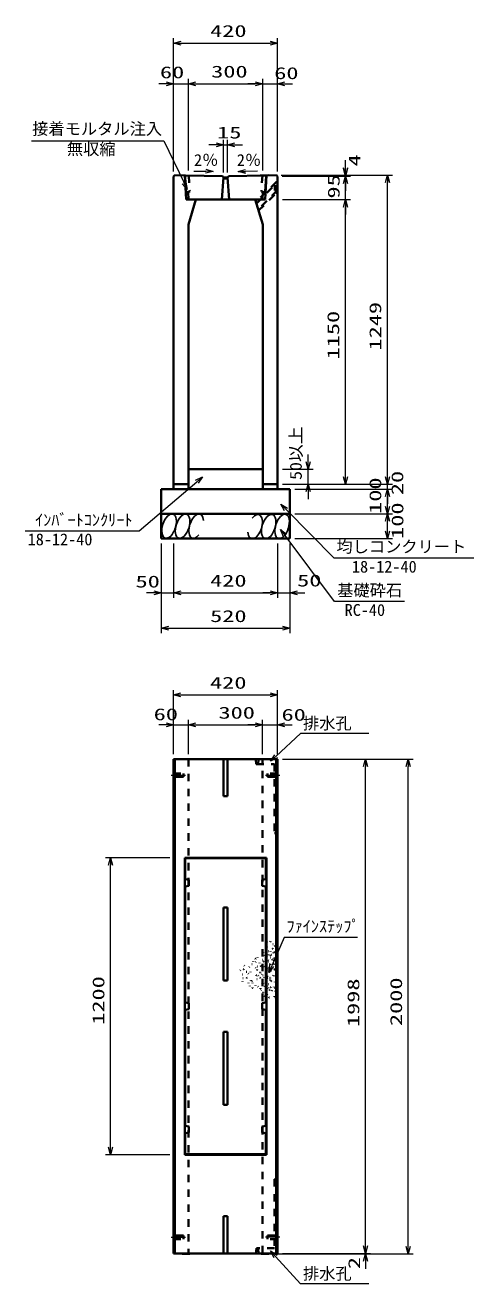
# Model space of a CAD drawing. Units: millimetres on the paper. Extents: x 15 to 1218, y 8 to 859.
# Drawn here: x 478.8 to 569.5, y 168.8 to 423.1 of the extents above; entities that cross this region are included whole.
import ezdxf
from ezdxf.enums import TextEntityAlignment as Align

# ---------------------------------------------------------------- set-up
doc = ezdxf.new("R2010")
doc.units = ezdxf.units.MM
doc.linetypes.add('USER2', pattern=[18.5, 12, -1.5, 3.5, -1.5])
doc.linetypes.add('USER3', pattern=[3, 1.5, -1.5])
for name, color, linetype, lineweight in [('D-BMK（構造物基準線）', 2, 'USER2', 18), ('D-STR-DIM（寸法）', 7, 'Continuous', 13), ('D-STR-HTXT(均しCON-旗)', 7, 'Continuous', 13), ('D-STR-HTXT(基礎砕石-旗)', 7, 'Continuous', 13), ('D-STR-HTXT（WS-旗）', 7, 'Continuous', 13), ('D-STR-HTXT（旗上げ）', 7, 'Continuous', 13), ('D-STR-STRF(グリ)', 7, 'Continuous', 25), ('D-STR（構造物）', 1, 'Continuous', 35)]:
    doc.layers.add(name, color=color, linetype=linetype, lineweight=lineweight)
doc.styles.add('ＭＳ ゴシック', font='')
doc.styles.get('ＭＳ ゴシック').set_extended_font_data('MS Gothic')

# ---------------------------------------------------------------- blocks, each defined once
blk = doc.blocks.new('_Open30')
at = {"color": 7, "linetype": 'Continuous', "lineweight": 13}
for p, q in [((-1, 0.2679), (0, 0)), ((0, 0), (-1, -0.2679)), ((0, 0), (-1, 0))]:
    blk.add_line(p, q, dxfattribs=at)

msp = doc.modelspace()

# ---------------------------------------------------------------- linework, layer by layer
at = {"layer": 'D-BMK（構造物基準線）'}
for p, q in [((508.33, 271.594), (511.179, 271.594)), ((527.405, 271.594), (530.254, 271.594)), ((508.33, 178.194), (511.179, 178.194)), ((530.254, 178.194), (527.405, 178.194))]:
    msp.add_line(p, q, dxfattribs=at)
at = {"layer": 'D-STR-DIM（寸法）'}
for p, q in [((508.812, 412.293), (508.812, 420.502)), ((529.812, 412.293), (529.812, 420.502)), ((510.312, 419.502), (528.312, 419.502)), ((508.812, 393.59), (508.812, 412.293)), ((511.812, 393.781), (511.812, 412.293)), ((511.812, 393.781), (511.812, 412.293)), ((526.812, 393.781), (526.812, 412.293)), ((526.812, 393.781), (526.812, 412.293)), ((529.812, 393.59), (529.812, 412.293)), ((507.312, 411.293), (505.812, 411.293)), ((508.812, 411.293), (511.812, 411.293)), ((513.312, 411.293), (514.812, 411.293)), ((513.312, 411.293), (525.312, 411.293)), ((525.312, 411.293), (523.812, 411.293)), ((526.812, 411.293), (529.812, 411.293)), ((531.312, 411.293), (532.812, 411.293)), ((518.918, 393.387), (518.918, 399.981)), ((519.71, 393.371), (519.71, 399.981)), ((517.418, 398.981), (515.918, 398.981)), ((518.918, 398.981), (519.71, 398.981)), ((521.21, 398.981), (522.71, 398.981)), ((543.517, 394.335), (543.517, 395.835)), ((543.517, 394.143), (543.517, 395.643)), ((512.926, 393.664), (515.287, 393.617)), ((525.726, 393.646), (523.364, 393.599)), ((530.562, 392.835), (544.517, 392.835)), ((530.758, 392.643), (544.517, 392.643)), ((530.758, 392.643), (544.517, 392.643)), ((531.562, 392.835), (553.015, 392.835)), ((543.517, 392.643), (543.517, 392.835)), ((543.517, 387.888), (543.517, 392.643)), ((543.517, 391.143), (543.517, 389.643)), ((552.015, 331.888), (552.015, 391.335)), ((530.812, 387.888), (544.517, 387.888)), ((530.812, 387.888), (544.517, 387.888)), ((543.517, 331.888), (543.517, 386.388)), ((543.517, 386.388), (543.517, 384.888)), ((536.001, 334.888), (536.001, 336.388)), ((530.812, 333.388), (537.001, 333.388)), ((536.001, 330.388), (536.001, 333.388)), ((552.015, 331.888), (552.015, 333.388)), ((530.812, 330.388), (553.015, 330.388)), ((530.812, 330.388), (544.517, 330.388)), ((530.812, 330.388), (553.015, 330.388)), ((530.812, 330.388), (537.001, 330.388)), ((533.312, 329.388), (553.015, 329.388)), ((533.312, 329.388), (553.015, 329.388)), ((536.001, 328.888), (536.001, 327.388)), ((552.015, 329.388), (552.015, 330.388)), ((552.015, 325.888), (552.015, 327.888)), ((552.015, 327.888), (552.015, 326.388)), ((533.312, 324.388), (553.015, 324.388)), ((533.312, 324.388), (553.015, 324.388)), ((552.015, 320.888), (552.015, 322.888)), ((506.312, 318.388), (506.312, 307.421)), ((508.812, 318.388), (508.812, 307.421)), ((529.812, 318.388), (529.812, 307.421)), ((532.312, 318.388), (532.312, 307.421)), ((533.312, 319.388), (553.015, 319.388)), ((506.312, 317.388), (506.312, 300.264)), ((508.812, 317.388), (508.812, 307.421)), ((529.812, 317.388), (529.812, 307.421)), ((532.312, 317.388), (532.312, 300.264)), ((504.812, 308.421), (503.312, 308.421)), ((506.312, 308.421), (508.812, 308.421)), ((510.312, 308.421), (528.312, 308.421)), ((510.312, 308.421), (511.812, 308.421)), ((528.312, 308.421), (526.812, 308.421)), ((529.812, 308.421), (532.312, 308.421)), ((533.812, 308.421), (535.312, 308.421)), ((507.812, 301.264), (530.812, 301.264)), ((508.792, 282.741), (508.792, 288.791)), ((510.292, 287.791), (528.292, 287.791)), ((529.792, 282.771), (529.792, 288.791)), ((508.792, 275.844), (508.792, 282.741)), ((511.792, 275.844), (511.792, 282.741)), ((511.792, 275.896), (511.792, 282.741)), ((526.792, 275.844), (526.792, 282.741)), ((526.792, 275.844), (526.792, 282.741)), ((529.792, 275.814), (529.792, 282.741)), ((507.292, 281.741), (505.792, 281.741)), ((508.792, 281.741), (511.792, 281.741)), ((513.292, 281.741), (525.292, 281.741)), ((513.292, 281.741), (514.792, 281.741)), ((525.292, 281.741), (523.792, 281.741)), ((526.792, 281.741), (529.792, 281.741)), ((531.292, 281.741), (532.792, 281.741)), ((530.792, 274.844), (548.581, 274.844)), ((547.144, 274.844), (557.221, 274.844)), ((547.581, 176.444), (547.581, 273.344)), ((556.221, 176.344), (556.221, 273.344)), ((508.042, 254.894), (495.079, 254.894)), ((496.079, 196.394), (496.079, 253.394)), ((508.042, 194.894), (495.079, 194.894)), ((547.581, 176.444), (547.581, 177.944)), ((529.542, 174.844), (548.581, 174.844)), ((530.792, 174.944), (548.581, 174.944)), ((530.792, 174.944), (548.581, 174.944)), ((546.144, 174.844), (557.221, 174.844)), ((547.581, 174.944), (547.581, 174.844)), ((547.581, 173.344), (547.581, 171.844))]:
    msp.add_line(p, q, dxfattribs=at)
at = {"layer": 'D-STR-HTXT(均しCON-旗)'}
for points in [[(478.82, 320.958), (501.854, 320.958), (513.511, 330.869)], [(569.46, 315.441), (541.252, 315.441), (531.529, 325.258)]]:
    msp.add_lwpolyline(points, dxfattribs=at)
at = {"layer": 'D-STR-HTXT(基礎砕石-旗)'}
msp.add_lwpolyline([(555.434, 306.691), (541.33, 306.691), (531.326, 320.017)], dxfattribs=at)
at = {"layer": 'D-STR-HTXT（WS-旗）'}
for points in [[(548.246, 279.99), (534.458, 279.99), (529.5, 275.401)], [(548.246, 168.796), (534.458, 168.796), (529.41, 174.328)]]:
    msp.add_lwpolyline(points, dxfattribs=at)
at = {"layer": 'D-STR-HTXT（旗上げ）'}
for points in [[(480.093, 399.777), (506.813, 399.777), (510.907, 391.268)], [(545.965, 238.803), (531.135, 238.803), (528.636, 233.052)]]:
    msp.add_lwpolyline(points, dxfattribs=at)
at = {"layer": 'D-STR-STRF(グリ)'}
for centre, major_axis in [((507.907, 321.912), (0.79, 2.421)), ((510.628, 321.912), (0.79, 2.421)), ((528.016, 321.831), (-0.771, -2.427)), ((530.738, 321.852), (-0.771, -2.427))]:
    msp.add_ellipse(centre, major_axis=major_axis, ratio=0.5139, dxfattribs=at)
for centre, major_axis in [((513.369, 321.912), (0.79, 2.421)), ((525.276, 321.809), (-0.771, -2.427))]:
    msp.add_ellipse(centre, major_axis=major_axis, ratio=0.5139, start_param=5.3575563, end_param=10.3750652, dxfattribs=at)
at = {"layer": 'D-STR（構造物）'}
for p, q in [((508.812, 392.59), (509.062, 392.835)), ((508.812, 330.388), (508.812, 392.59)), ((509.062, 392.835), (511.062, 392.795)), ((511.062, 392.795), (511.312, 387.888)), ((511.305, 389.509), (511.145, 392.633)), ((511.298, 392.791), (518.687, 392.643)), ((518.917, 392.388), (518.562, 387.888)), ((518.687, 392.643), (518.917, 392.388)), ((518.984, 392.138), (518.917, 392.388)), ((518.917, 392.388), (519.707, 392.388)), ((519.64, 392.138), (518.984, 392.138)), ((519.707, 392.388), (519.64, 392.138)), ((519.707, 392.388), (519.937, 392.643)), ((520.062, 387.888), (519.707, 392.388)), ((519.937, 392.643), (527.326, 392.791)), ((526.312, 392.77), (528.062, 392.806)), ((527.562, 392.795), (527.312, 387.888)), ((527.479, 392.633), (527.325, 389.511)), ((529.562, 392.835), (527.562, 392.795)), ((529.812, 392.59), (529.562, 392.835)), ((529.812, 330.388), (529.812, 392.59)), ((511.757, 389.388), (511.305, 389.509)), ((511.837, 387.888), (511.761, 389.388)), ((526.864, 389.388), (526.787, 387.888)), ((526.868, 389.388), (527.325, 389.511)), ((511.312, 387.888), (513.312, 387.888)), ((513.312, 387.888), (511.812, 382.888)), ((526.787, 387.888), (511.837, 387.888)), ((525.312, 387.888), (526.812, 382.888)), ((527.312, 387.888), (525.312, 387.888)), ((511.812, 382.888), (511.812, 330.388)), ((526.812, 382.888), (526.812, 330.388)), ((511.812, 333.388), (526.812, 333.388)), ((506.312, 329.388), (532.312, 329.388)), ((506.312, 329.388), (506.312, 319.388)), ((511.812, 330.388), (508.812, 330.388)), ((508.812, 330.388), (508.812, 329.388)), ((511.812, 330.388), (511.812, 329.388)), ((526.812, 330.388), (529.812, 330.388)), ((526.812, 330.388), (526.812, 329.388)), ((529.812, 330.388), (529.812, 329.388)), ((532.312, 329.388), (532.312, 319.388)), ((506.312, 324.388), (532.312, 324.388)), ((506.312, 319.388), (532.312, 319.388)), ((529.792, 274.844), (508.792, 274.844)), ((508.792, 274.844), (508.792, 174.944)), ((509.042, 174.944), (509.042, 274.844)), ((518.917, 274.844), (518.917, 267.344)), ((519.667, 267.344), (519.667, 274.844)), ((529.542, 274.844), (529.542, 174.944)), ((529.792, 174.944), (529.792, 274.844)), ((518.917, 267.344), (519.667, 267.344)), ((527.542, 254.894), (511.042, 254.894)), ((511.042, 254.894), (511.042, 194.894)), ((511.117, 250.569), (511.117, 254.819)), ((511.117, 254.819), (527.467, 254.819)), ((527.467, 254.819), (527.467, 250.569)), ((527.542, 254.894), (527.542, 194.894)), ((511.917, 250.444), (511.117, 250.569)), ((511.917, 249.194), (511.917, 250.444)), ((527.467, 250.569), (526.667, 250.444)), ((526.667, 250.444), (526.667, 249.194)), ((511.117, 249.069), (511.917, 249.194)), ((511.117, 225.644), (511.117, 249.069)), ((526.667, 249.194), (527.467, 249.069)), ((527.467, 249.069), (527.467, 225.644)), ((518.917, 244.819), (518.917, 230.069)), ((519.667, 244.819), (518.917, 244.819)), ((519.667, 244.819), (519.667, 230.069)), ((527.56, 236.892), (527.613, 236.839)), ((527.613, 236.839), (527.666, 236.892)), ((527.674, 237.747), (527.747, 237.727)), ((528.3, 237.922), (528.357, 237.97)), ((528.357, 237.97), (528.406, 237.913)), ((528.84, 236.556), (528.859, 236.483)), ((528.875, 237.416), (528.95, 237.416)), ((529.223, 237.031), (529.276, 237.084)), ((529.276, 237.084), (529.329, 237.031)), ((525.361, 234.501), (525.308, 234.554)), ((525.361, 234.501), (525.414, 234.554)), ((525.777, 234.678), (525.739, 234.743)), ((526.742, 234.298), (526.685, 234.25)), ((526.906, 235.756), (526.9, 235.83)), ((527.194, 235.158), (527.124, 235.183)), ((527.654, 236.169), (527.589, 236.132)), ((527.607, 235.042), (527.639, 234.974)), ((527.824, 235.347), (527.762, 235.303)), ((527.824, 235.347), (527.867, 235.285)), ((527.953, 234.104), (527.94, 234.178)), ((528.04, 236.02), (527.967, 236.033)), ((528.257, 235.17), (528.319, 235.213)), ((528.366, 234.743), (528.292, 234.749)), ((528.319, 235.213), (528.362, 235.152)), ((528.379, 235.948), (528.405, 236.019)), ((528.588, 235.273), (528.656, 235.304)), ((528.71, 234.326), (528.662, 234.384)), ((528.821, 234.269), (528.76, 234.226)), ((528.859, 236.483), (528.787, 236.464)), ((528.864, 234.207), (528.821, 234.269)), ((528.976, 235.646), (528.989, 235.72)), ((528.989, 235.72), (529.063, 235.707)), ((529.113, 234.216), (529.039, 234.229)), ((529.099, 234.142), (529.113, 234.216)), ((529.103, 234.594), (529.141, 234.659)), ((529.141, 234.659), (529.206, 234.622)), ((529.171, 235.846), (529.232, 235.889)), ((529.232, 235.889), (529.276, 235.828)), ((522.296, 232.174), (522.276, 232.102)), ((522.979, 232.398), (522.921, 232.35)), ((523.027, 232.34), (522.979, 232.398)), ((523.136, 233.087), (523.061, 233.094)), ((523.572, 231.843), (523.497, 231.843)), ((523.95, 231.459), (523.897, 231.512)), ((524.101, 232.797), (524.107, 232.871)), ((524.319, 231.76), (524.351, 231.828)), ((524.579, 233.411), (524.654, 233.418)), ((524.889, 233.918), (524.908, 233.991)), ((525.336, 233.794), (525.401, 233.832)), ((525.355, 232.704), (525.386, 232.636)), ((525.63, 232.207), (525.687, 232.255)), ((525.687, 232.255), (525.735, 232.198)), ((525.844, 232.945), (525.77, 232.951)), ((526.153, 233.681), (526.127, 233.61)), ((526.205, 231.701), (526.28, 231.701)), ((526.28, 231.701), (526.28, 231.626)), ((526.404, 232.967), (526.336, 232.935)), ((526.404, 232.967), (526.372, 233.035)), ((526.927, 233.963), (526.989, 233.92)), ((526.989, 233.92), (526.946, 233.858)), ((527.091, 232.861), (527.043, 232.918)), ((527.344, 232.822), (527.279, 232.784)), ((527.306, 232.887), (527.344, 232.822)), ((527.57, 233.562), (527.645, 233.556)), ((527.784, 232.215), (527.747, 232.15)), ((527.935, 233.933), (528.01, 233.933)), ((527.948, 232.596), (528.02, 232.615)), ((528.02, 232.615), (528.001, 232.687)), ((528.178, 233.411), (528.106, 233.392)), ((528.207, 231.859), (528.194, 231.785)), ((528.341, 233.374), (528.402, 233.331)), ((528.402, 233.331), (528.359, 233.27)), ((528.461, 232.048), (528.4, 232.005)), ((528.461, 232.048), (528.504, 231.987)), ((529.022, 233.419), (529.096, 233.432)), ((529.152, 232.364), (529.078, 232.351)), ((529.096, 233.432), (529.109, 233.358)), ((529.165, 232.29), (529.152, 232.364)), ((529.394, 232.193), (529.332, 232.236)), ((529.351, 232.132), (529.394, 232.193)), ((518.917, 230.069), (519.667, 230.069)), ((522.713, 229.942), (522.693, 229.87)), ((522.748, 231.298), (522.823, 231.298)), ((522.852, 230.581), (522.795, 230.532)), ((523.517, 230.592), (523.582, 230.63)), ((523.582, 230.63), (523.544, 230.695)), ((523.957, 229.632), (523.932, 229.562)), ((524.177, 228.986), (524.208, 228.918)), ((524.412, 230.097), (524.392, 230.169)), ((524.596, 230.009), (524.531, 229.972)), ((524.596, 230.009), (524.633, 229.944)), ((524.72, 229.54), (524.773, 229.593)), ((525.336, 229.048), (525.355, 229.121)), ((525.457, 231.155), (525.457, 231.08)), ((525.532, 231.155), (525.457, 231.155)), ((525.593, 230.385), (525.663, 230.359)), ((525.925, 231.028), (525.905, 231.101)), ((526.307, 230.636), (526.239, 230.604)), ((526.339, 230.568), (526.307, 230.636)), ((526.606, 231.369), (526.553, 231.316)), ((526.638, 229.619), (526.57, 229.587)), ((526.669, 229.551), (526.638, 229.619)), ((526.885, 231.134), (526.827, 231.086)), ((526.885, 231.134), (526.933, 231.076)), ((526.916, 229.517), (526.89, 229.446)), ((527.07, 230.798), (527.131, 230.755)), ((527.131, 230.755), (527.088, 230.694)), ((527.258, 228.967), (527.185, 228.986)), ((527.238, 228.894), (527.258, 228.967)), ((527.41, 229.719), (527.338, 229.7)), ((527.465, 230.168), (527.39, 230.168)), ((527.391, 229.792), (527.41, 229.719)), ((527.679, 229.019), (527.626, 229.072)), ((527.626, 228.966), (527.679, 229.019)), ((527.787, 230.391), (527.712, 230.397)), ((527.774, 230.805), (527.832, 230.854)), ((527.832, 230.854), (527.784, 230.911)), ((527.935, 229.344), (528.01, 229.344)), ((528.321, 230.247), (528.248, 230.227)), ((528.341, 230.62), (528.269, 230.64)), ((528.34, 230.174), (528.321, 230.247)), ((528.322, 230.548), (528.341, 230.62)), ((528.507, 229.889), (528.565, 229.937)), ((528.565, 229.937), (528.516, 229.995)), ((528.902, 231.061), (528.963, 231.104)), ((528.963, 231.104), (529.007, 231.043)), ((529.255, 231.052), (529.242, 230.978)), ((529.26, 229.855), (529.254, 229.78)), ((524.7, 228.562), (524.757, 228.61)), ((524.757, 228.61), (524.805, 228.553)), ((525.856, 228.886), (525.862, 228.812)), ((526.381, 228.514), (526.381, 228.439)), ((526.497, 228.222), (526.444, 228.169)), ((526.927, 227.691), (526.852, 227.691)), ((526.911, 226.912), (526.88, 226.844)), ((526.927, 227.766), (526.927, 227.691)), ((527.276, 226.928), (527.223, 226.982)), ((527.223, 226.875), (527.276, 226.928)), ((527.481, 228.284), (527.424, 228.236)), ((527.481, 228.284), (527.433, 228.341)), ((527.571, 228.209), (527.571, 228.284)), ((527.732, 227.188), (527.785, 227.135)), ((527.995, 228.565), (527.927, 228.597)), ((528.033, 226.713), (528.101, 226.681)), ((528.101, 226.681), (528.069, 226.613)), ((528.102, 228.208), (528.177, 228.201)), ((528.177, 228.201), (528.171, 228.127)), ((528.447, 228.736), (528.375, 228.756)), ((528.447, 228.736), (528.428, 228.664)), ((528.671, 228.053), (528.613, 228.005)), ((528.623, 228.111), (528.671, 228.053)), ((529.032, 228.734), (529.038, 228.809)), ((529.138, 226.85), (529.144, 226.925)), ((529.228, 228.581), (529.18, 228.639)), ((529.276, 226.649), (529.334, 226.697)), ((529.334, 226.697), (529.286, 226.755)), ((529.36, 227.896), (529.367, 227.971)), ((511.917, 225.519), (511.117, 225.644)), ((511.117, 224.144), (511.917, 224.269)), ((511.117, 200.719), (511.117, 224.144)), ((511.917, 224.269), (511.917, 225.519)), ((527.467, 225.644), (526.667, 225.519)), ((526.667, 225.519), (526.667, 224.269)), ((526.667, 224.269), (527.467, 224.144)), ((527.467, 224.144), (527.467, 200.719)), ((519.667, 219.719), (518.917, 219.719)), ((518.917, 219.719), (518.917, 204.969)), ((519.667, 219.719), (519.667, 204.969)), ((518.917, 204.969), (519.667, 204.969)), ((511.917, 200.594), (511.117, 200.719)), ((511.117, 199.219), (511.917, 199.344)), ((511.117, 194.969), (511.117, 199.219)), ((511.917, 199.344), (511.917, 200.594)), ((527.467, 200.719), (526.667, 200.594)), ((526.667, 200.594), (526.667, 199.344)), ((526.667, 199.344), (527.467, 199.219)), ((527.467, 199.219), (527.467, 194.969)), ((511.042, 194.894), (527.542, 194.894)), ((527.467, 194.969), (511.117, 194.969)), ((518.917, 182.444), (518.917, 174.944)), ((518.917, 182.444), (519.667, 182.444)), ((519.667, 182.444), (519.667, 174.944)), ((508.792, 174.944), (529.792, 174.944)), ((510.542, 174.844), (510.442, 174.944)), ((512.042, 174.844), (510.542, 174.844)), ((512.042, 174.844), (512.142, 174.944)), ((526.542, 174.844), (526.442, 174.944)), ((528.042, 174.844), (526.542, 174.844)), ((528.042, 174.844), (528.142, 174.944))]:
    msp.add_line(p, q, dxfattribs=at)
at = {"layer": 'D-STR（構造物）', "linetype": 'USER3'}
for p, q in [((511.889, 392.779), (512.056, 389.51)), ((526.735, 392.779), (526.573, 389.51)), ((512.056, 389.51), (511.761, 389.388)), ((529.562, 391.496), (525.46, 387.394)), ((525.541, 387.125), (529.737, 391.321)), ((529.737, 389.736), (525.907, 385.905)), ((525.981, 385.66), (529.737, 389.416)), ((526.573, 389.51), (526.868, 389.388)), ((529.237, 389.736), (529.237, 390.821)), ((529.237, 389.736), (529.737, 389.736)), ((529.737, 391.321), (529.489, 391.569)), ((529.489, 389.144), (529.737, 389.391)), ((529.737, 389.391), (529.737, 391.321)), ((511.792, 274.844), (511.792, 174.944)), ((525.433, 274.844), (525.514, 273.794)), ((525.954, 274.844), (525.88, 273.794)), ((526.792, 174.944), (526.792, 274.844)), ((525.514, 273.794), (529.21, 273.794)), ((529.21, 273.794), (529.21, 259.844)), ((508.792, 271.944), (510.792, 271.944)), ((510.792, 271.244), (508.792, 271.244)), ((510.792, 271.944), (510.792, 271.244)), ((529.792, 271.944), (527.792, 271.944)), ((527.792, 271.944), (527.792, 271.244)), ((527.792, 271.244), (529.792, 271.244)), ((529.21, 259.844), (529.785, 259.844)), ((529.217, 189.944), (529.217, 175.994)), ((529.217, 189.944), (529.792, 189.944)), ((510.792, 178.544), (508.792, 178.544)), ((510.792, 177.844), (510.792, 178.544)), ((527.792, 178.544), (529.792, 178.544)), ((527.792, 177.844), (527.792, 178.544)), ((508.792, 177.844), (510.792, 177.844)), ((525.521, 175.994), (525.44, 174.944)), ((529.217, 175.994), (525.521, 175.994)), ((525.961, 174.944), (525.887, 175.994)), ((529.792, 177.844), (527.792, 177.844))]:
    msp.add_line(p, q, dxfattribs=at)
at = {"layer": 'D-STR（構造物）'}
for centre, start, end in [((511.295, 392.641), 88.85201, 182.91704), ((527.329, 392.641), 357.08295, 91.14798)]:
    msp.add_arc(centre, 0.15, start, end, dxfattribs=at)

# ---------------------------------------------------------------- block references
at = {"layer": 'D-STR-DIM（寸法）', "xscale": 1.5, "yscale": 1.5}
for p, rotation in [((508.812, 419.502), 180), ((511.812, 411.293), 180), ((511.812, 411.293), 180), ((529.812, 411.293), 180), ((519.71, 398.981), 180), ((543.517, 392.835), 270), ((516.787, 393.587), 358.85424), ((521.865, 393.569), 181.14576), ((543.517, 392.643), 270), ((543.517, 392.643), 90), ((552.015, 392.835), 90), ((543.517, 387.888), 90), ((543.517, 387.888), 90), ((536.001, 333.388), 270), ((543.517, 330.388), 270), ((552.015, 330.388), 270), ((552.015, 330.388), 270), ((536.001, 330.388), 90), ((552.015, 329.388), 90), ((552.015, 329.388), 90), ((552.015, 324.388), 270), ((552.015, 324.388), 90), ((552.015, 319.388), 270), ((508.812, 308.421), 180), ((508.812, 308.421), 180), ((532.312, 308.421), 180), ((506.312, 301.264), 180), ((508.792, 287.791), 180), ((511.792, 281.741), 180), ((511.792, 281.741), 180), ((529.792, 281.741), 180), ((547.581, 274.844), 90), ((556.221, 274.844), 90), ((496.079, 254.894), 90), ((496.079, 194.894), 270), ((547.581, 174.944), 270), ((547.581, 174.944), 270), ((556.221, 174.844), 270), ((547.581, 174.844), 90)]:
    msp.add_blockref('_Open30', p, dxfattribs=dict(at, rotation=rotation))
for p in [(529.812, 419.502), (508.812, 411.293), (526.812, 411.293), (526.812, 411.293), (518.918, 398.981), (506.312, 308.421), (529.812, 308.421), (529.812, 308.421), (532.312, 301.264), (529.792, 287.791), (508.792, 281.741), (526.792, 281.741), (526.792, 281.741)]:
    msp.add_blockref('_Open30', p, dxfattribs=at)
at = {"layer": 'D-STR-HTXT(均しCON-旗)', "xscale": 1.5, "yscale": 1.5}
for p, rotation in [((514.654, 331.84), 40.37163), ((530.474, 326.323), 134.72505)]:
    msp.add_blockref('_Open30', p, dxfattribs=dict(at, rotation=rotation))
at = {"layer": 'D-STR-HTXT(基礎砕石-旗)', "xscale": 1.5, "yscale": 1.5, "rotation": 126.89552}
msp.add_blockref('_Open30', (530.426, 321.217), dxfattribs=at)
at = {"layer": 'D-STR-HTXT（WS-旗）', "xscale": 1.5, "yscale": 1.5}
for p, rotation in [((528.399, 274.382), 222.78711), ((528.399, 175.436), 132.37661)]:
    msp.add_blockref('_Open30', p, dxfattribs=dict(at, rotation=rotation))
at = {"layer": 'D-STR-HTXT（旗上げ）', "xscale": 1.5, "yscale": 1.5}
for p, rotation in [((511.557, 389.916), 295.69073), ((528.038, 231.677), 246.50838)]:
    msp.add_blockref('_Open30', p, dxfattribs=dict(at, rotation=rotation))

# ---------------------------------------------------------------- texts
at = {"layer": 'D-STR-DIM（寸法）', "style": 'ＭＳ ゴシック', "width": 1.5}
for s, p in [('420', (516.187, 420.039)), ('60', (506.048, 411.687)), ('300', (516.396, 411.831)), ('60', (529.132, 411.517)), ('15', (517.601, 399.518)), ('50', (501.115, 308.788)), ('420', (516.187, 308.959)), ('50', (533.764, 308.996)), ('520', (516.187, 301.801)), ('420', (516.167, 288.328)), ('60', (504.778, 281.959)), ('300', (517.876, 282.278)), ('60', (530.612, 281.864))]:
    msp.add_text(s, height=2.405, dxfattribs=at).set_placement(p, align=Align.BOTTOM_LEFT)
at = {"layer": 'D-STR-DIM（寸法）', "style": 'ＭＳ ゴシック'}
for rotation, p in [(0.01, (512.933, 393.962)), (359.99, (521.581, 393.958))]:
    msp.add_text('2％', height=2.405, rotation=rotation, dxfattribs=at).set_placement(p, align=Align.BOTTOM_LEFT)
for s, width, p in [('4', 1.5, (547.281, 394.585)), ('95', 1.5, (543.073, 388.108)), ('1249', 1.5, (551.478, 357.399)), ('1150', 1.5, (542.98, 355.597)), ('50以上', 1.1, (535.42, 331.252)), ('100', 1.5, (551.478, 324.388)), ('20', 1.5, (555.929, 328.17)), ('100', 1.5, (555.95, 319.333)), ('1200', 1.5, (495.541, 221.144)), ('1998', 1.5, (547.044, 220.686)), ('2000', 1.5, (555.684, 220.886)), ('2', 1.5, (547.219, 171.756))]:
    msp.add_text(s, height=2.405, rotation=90, dxfattribs=dict(at, width=width)).set_placement(p, align=Align.BOTTOM_LEFT)
at = {"layer": 'D-STR-HTXT(均しCON-旗)', "style": 'ＭＳ ゴシック'}
for s, p in [('ｲﾝﾊﾞｰﾄｺﾝｸﾘｰﾄ', (480.822, 321.241)), ('18-12-40', (479.317, 317.307)), ('均しコンクリート', (541.699, 315.851)), ('18-12-40', (544.833, 311.79))]:
    msp.add_text(s, height=2.405, dxfattribs=at).set_placement(p, align=Align.BOTTOM_LEFT)
at = {"layer": 'D-STR-HTXT(基礎砕石-旗)', "style": 'ＭＳ ゴシック'}
for s, p in [('基礎砕石', (541.866, 307.026)), ('RC-40', (543.354, 303.041))]:
    msp.add_text(s, height=2.405, dxfattribs=at).set_placement(p, align=Align.BOTTOM_LEFT)
at = {"layer": 'D-STR-HTXT（WS-旗）', "style": 'ＭＳ ゴシック'}
for p in [(534.939, 280.142), (534.939, 168.947)]:
    msp.add_text('排水孔', height=2.405, dxfattribs=at).set_placement(p, align=Align.BOTTOM_LEFT)
at = {"layer": 'D-STR-HTXT（旗上げ）', "style": 'ＭＳ ゴシック'}
for s, p in [('接着モルタル注入', (480.238, 400.281)), ('無収縮', (487.241, 396.204)), ('ﾌｧｲﾝｽﾃｯﾌﾟ', (531.615, 239.127))]:
    msp.add_text(s, height=2.405, dxfattribs=at).set_placement(p, align=Align.BOTTOM_LEFT)

doc.saveas('drawing.dxf')
